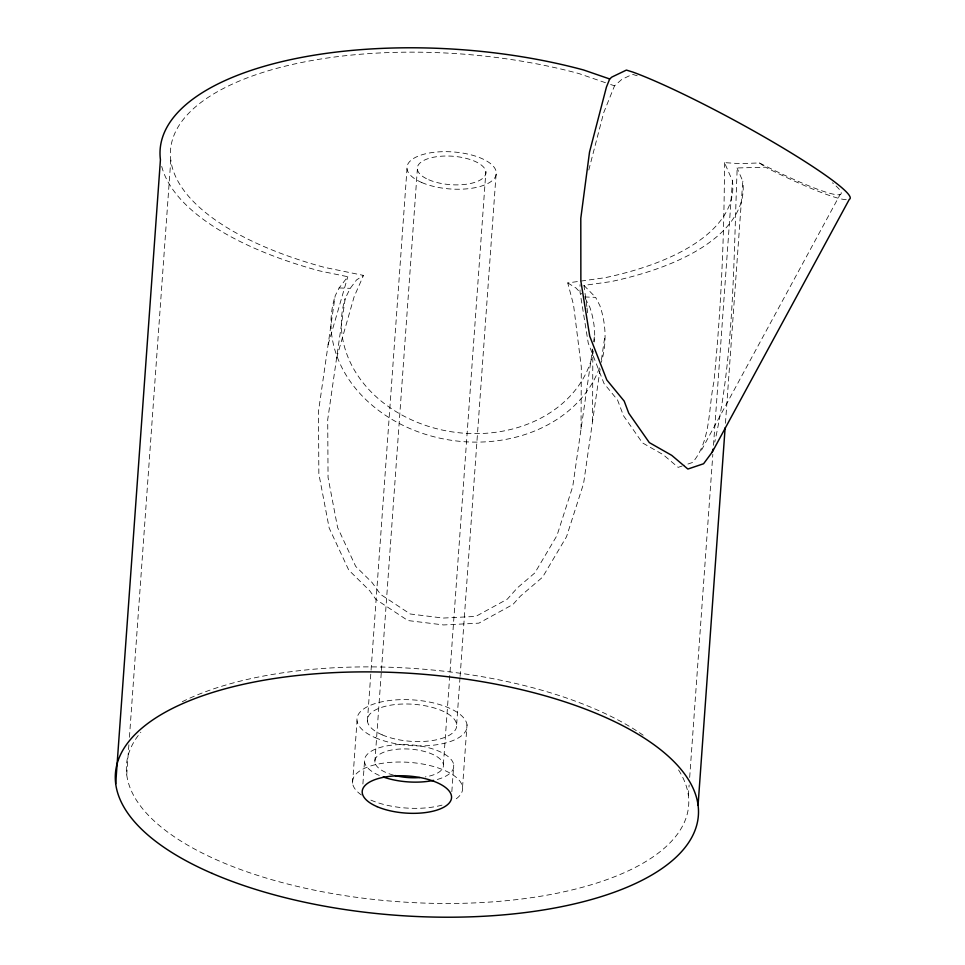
<?xml version="1.0" encoding="UTF-8"?>
<svg xmlns="http://www.w3.org/2000/svg" width="965" height="965" viewBox="0 0 965 965"><rect width="100%" height="100%" fill="white"/><g stroke="black" fill="none" stroke-linecap="round" stroke-linejoin="round"><path stroke-width="0.72" stroke-dasharray="4.83 3.62" d="M581.039 428.943L581.304 366.99L573.524 304.807L567.758 282.926L605.188 277.679A281.828 116.874 4.1 0 0 732.447 180.781L724.498 162.627L739.733 163.64L759.383 162.94L772.422 169.466A127.115 12.642 28.5 0 0 832.445 182.795M592.546 421.416L592.836 354.396L591.907 346.918M724.498 162.627C724.257 235.81 721.157 309.029 713.907 381.863C708.262 408.678 711.145 440.354 692.653 462.44L683.413 465.564M846.269 199.707A137.525 13.679 28.5 0 1 775.957 172.433L765.498 167.198L737.043 167.97L737.019 172.747C733.472 262.625 734.112 353.902 714.763 442.115M126.729 774.859L128.888 744.799M129.431 737.284L170.793 160.13M352.563 783.17L357.038 720.759M362.9 783.99L364.493 761.699M367.4 721.132L370.958 671.604M371.067 670.108L407.001 168.815M374.866 762.085L381.32 672.026M381.428 670.518L417.363 169.189M443.381 764.606L485.878 171.71M451.825 791.734L453.743 764.98M456.65 724.413L459.991 677.888M460.1 676.393L496.239 172.096M462.549 787.211L467.024 724.799M688.383 795.51L689.131 784.991M689.673 777.476L712.833 454.322M713.485 445.311L732.447 180.781M725.451 423.273L742.809 181.155L737.043 167.97M161.71 166.39A292.238 121.192 4.1 0 0 319.668 270.924L347.798 276.726L339.113 287.932L335.157 295.893L318.486 411.343L318.848 473.875L329.174 528.024L348.751 570.086L369.619 590.64L375.928 599.422L407.918 620.543L443.562 624.946L478.857 623.149L512.958 604.464L520.352 596.189L542.547 577.203L566.515 536.757L583.572 483.61L600.182 368.594M605.465 82.713L578.867 73.557A281.828 116.874 4.1 0 0 200.816 102.58A281.828 116.874 4.1 0 0 324.373 267.353L363.516 275.411L356.555 279.91L350.247 288.342L345.205 298.462L327.714 419.63L328.052 477.446L337.593 527.493L355.687 566.371L372.044 582.486L380.668 594.476L410.234 613.993L443.176 618.07L475.805 616.406L507.337 599.132L517.409 587.83L534.815 572.957L556.974 535.551L572.752 486.432L592.558 349.221M593.62 341.839L594.681 334.457M601.448 359.788L605.055 334.843M588.783 170.021L603.68 112.748L614.524 85.837L621.725 79.468L632.449 74.305L640.181 76.718M328.112 344.662L347.798 276.726M336.616 357.991L354.131 296.738L363.516 275.411M701.531 450.088L840.226 194.327M682.098 466.023L678.142 467.362L663.257 454.72L642.485 442.899L623.499 415.746L617.54 399.968L604.018 383.503L588.24 343.082L580.037 292.118L580.037 284.675M586.841 306.544L583.958 285.411L610.857 281.635A292.238 121.192 4.1 0 0 742.809 181.155M339.113 287.932L350.247 288.342M584.513 296.955L595.634 297.365L599.88 305.628A137.525 111.735 8.2 0 1 601.316 362.321M610.64 84.498L614.524 85.837M583.958 285.411L595.634 297.365M567.758 282.926L575.948 287.98L581.654 293.963M759.383 162.94L765.498 167.198M585.188 298.269L589.905 307.461A127.115 103.291 8.2 0 1 594.488 341.96M587.034 308.04L587.781 314.023M393.599 775.16A34.378 14.258 4.1 0 1 382.297 752.845A34.378 14.258 4.1 0 1 435.492 755.764A34.378 14.258 4.1 0 1 425.288 776.909M678.552 769.949A281.828 116.874 4.1 0 1 400.21 901.829A281.828 116.874 4.1 0 1 140.854 732.218M182.24 701.736A281.828 116.874 4.1 0 1 643.16 735.197M361.417 794.979A55.186 22.883 4.1 0 1 371.453 765.727A55.186 22.883 4.1 0 1 443.816 770.082A55.186 22.883 4.1 0 1 453.574 800.516M441.994 805.124A55.186 22.883 4.1 0 1 370.777 800.069M379.269 775.426A44.788 18.576 4.1 0 1 378.582 747.947A44.788 18.576 4.1 0 1 444.286 753.942A44.788 18.576 4.1 0 1 433.526 780.383M599.47 367.87A137.525 111.735 8.2 0 1 431.85 436.204A137.525 111.735 8.2 0 1 335.157 295.893M593.354 350.946A127.115 103.291 8.2 0 1 443.261 430.257A127.115 103.291 8.2 0 1 345.205 298.462M428.701 179.731A34.378 14.258 4.1 0 0 485.19 175.389A34.378 14.258 4.1 0 0 440.957 156.234A34.378 14.258 4.1 0 0 428.701 179.731M382.188 734.86A44.788 18.576 4.1 0 0 455.757 729.214A44.788 18.576 4.1 0 0 398.147 704.269A44.788 18.576 4.1 0 0 382.188 734.86M375.252 737.67A55.186 22.883 4.1 0 0 465.914 730.698A55.186 22.883 4.1 0 0 394.926 699.963A55.186 22.883 4.1 0 0 375.252 737.67M421.777 182.53A44.788 18.576 4.1 0 0 495.347 176.885A44.788 18.576 4.1 0 0 437.736 151.939A44.788 18.576 4.1 0 0 421.777 182.53"/><path stroke-width="1.45" d="M115.691 783.845L160.431 159.744A292.238 121.192 4.1 0 1 583.572 69.975L609.699 78.973L611.858 77.067L626.394 70.083L632.895 72.098A137.525 13.679 28.5 0 1 775.136 143.278A137.525 13.679 28.5 0 1 849.309 199.345L712.303 451.982L703.582 463.743L687.876 469.05L671.773 455.383L649.312 442.597L628.758 413.213L624.198 401.114L606.804 379.957L589.736 336.23L580.87 281.092L580.797 218.283L589.519 152.096L606.442 87.043L609.699 78.973M698.069 805.256L725.125 427.784M712.303 451.982L713.002 449.171M433.526 780.383A44.788 18.576 4.1 0 1 383.177 776.958M419.775 777.561A34.378 14.258 4.1 0 1 394.938 775.51M377.038 806.631A44.788 18.576 4.1 0 0 450.607 800.974A44.788 18.576 4.1 0 0 392.996 776.029A44.788 18.576 4.1 0 0 377.038 806.631M212.119 873.385A292.238 121.192 4.1 0 0 692.231 836.522A292.238 121.192 4.1 0 0 316.303 673.739A292.238 121.192 4.1 0 0 212.119 873.385"/></g></svg>
